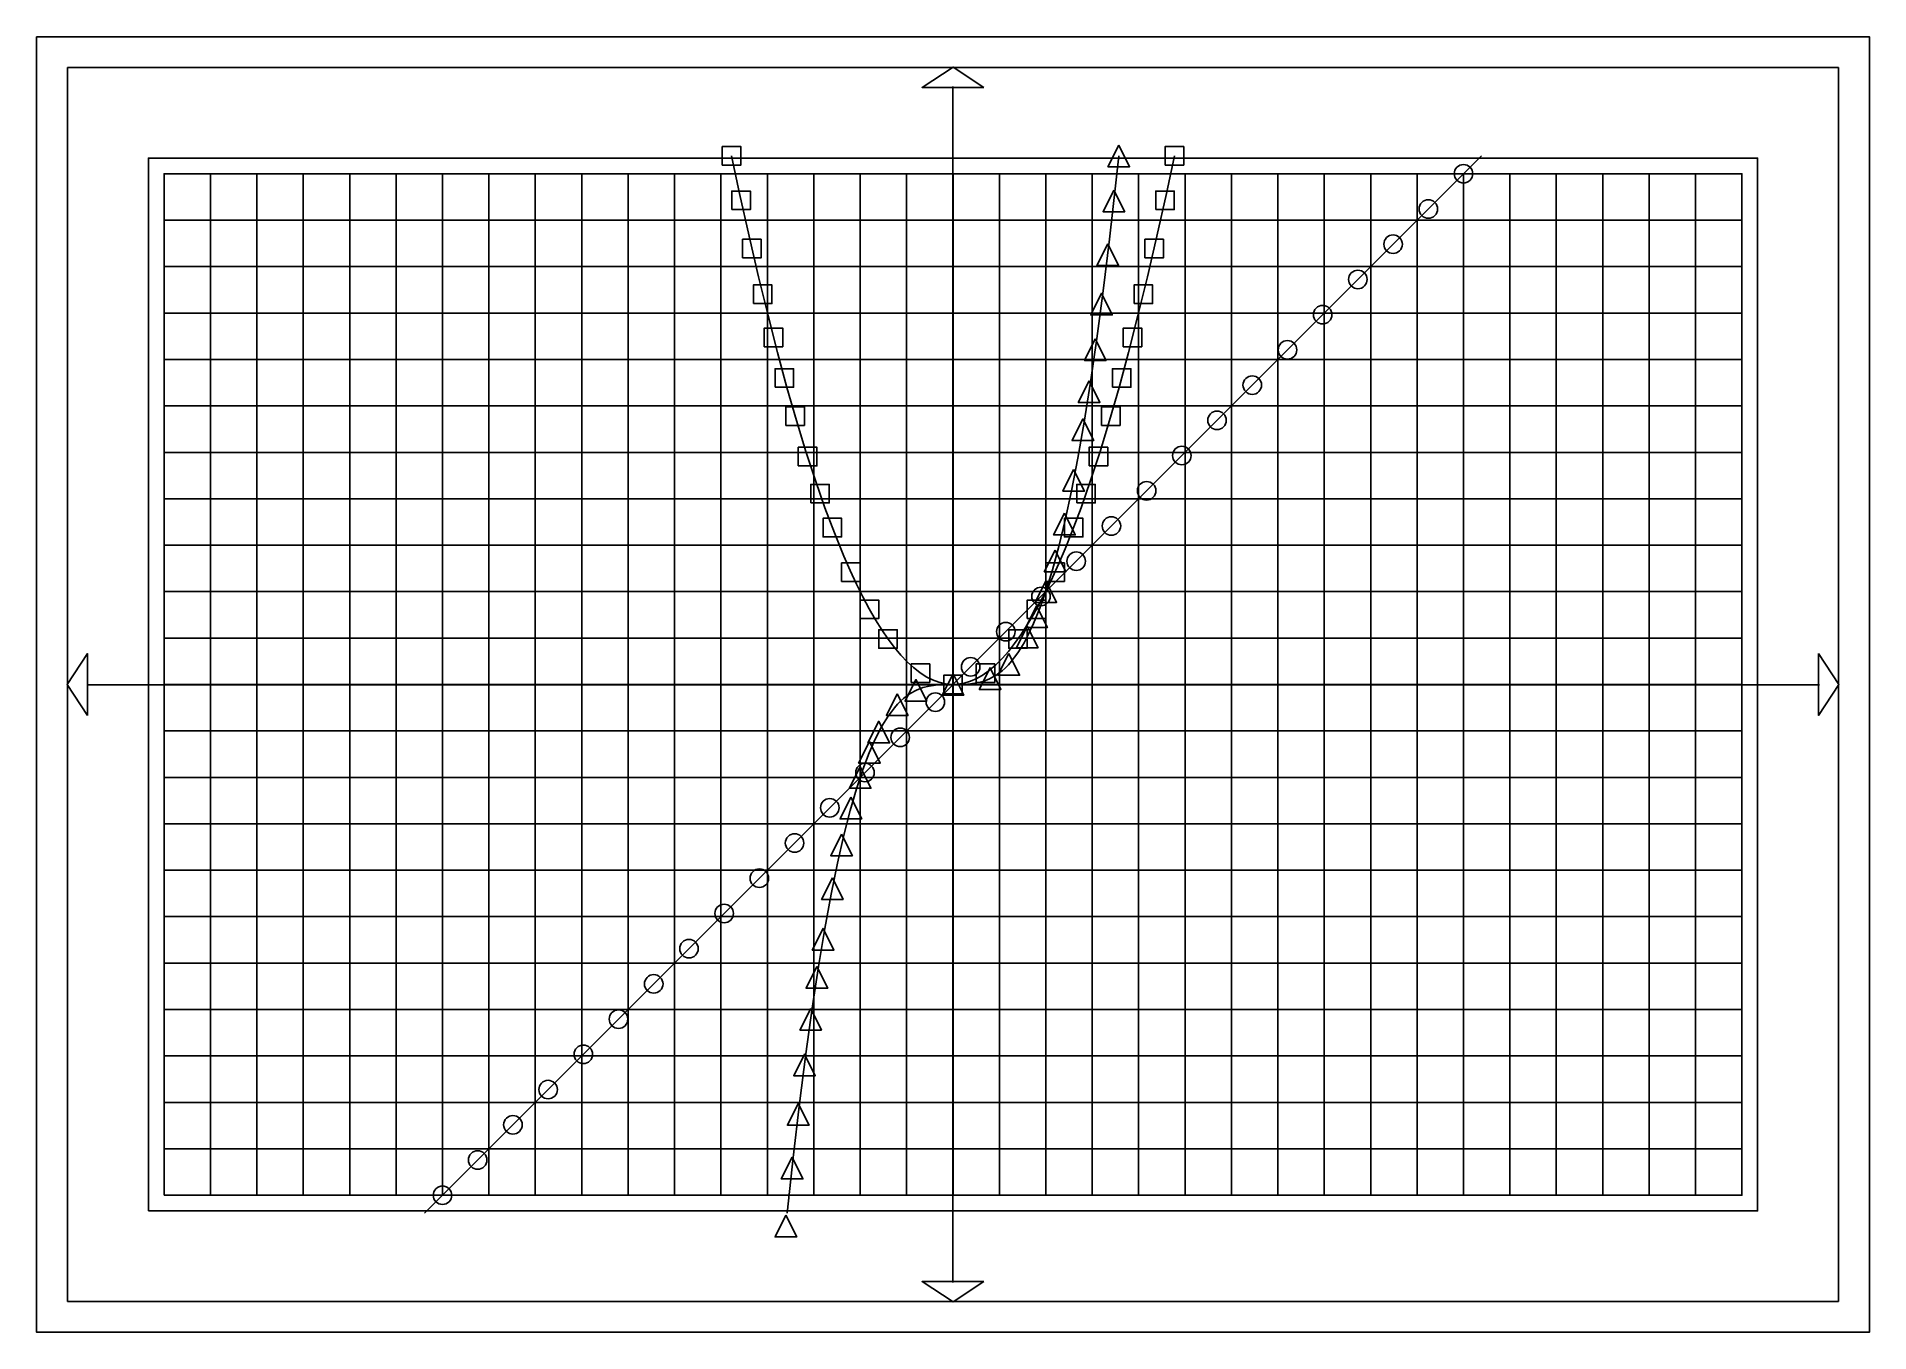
# Model space of a CAD drawing. Header units: millimetres. Extents: x 0 to 297, y 0 to 210.
import ezdxf

# ---------------------------------------------------------------- set-up
doc = ezdxf.new("R2010")
doc.units = ezdxf.units.MM
doc.layers.add('Layer_1', color=7, linetype='CONTINUOUS')

msp = doc.modelspace()

# ---------------------------------------------------------------- linework, layer by layer
at = {"layer": 'Layer_1', "color": 7}
for points in [[(0.211742, 209.787484), (296.7882, 209.787484), (296.7882, 0.212677), (0.211742, 0.212677)], [(5.213982, 204.78524), (291.785951, 204.78524), (291.785951, 5.214919), (5.213982, 5.214919)], [(153.499961, 201.583188), (143.499969, 201.583188), (148.499972, 204.860423)], [(18.2862, 19.847471), (278.713972, 19.847471), (278.713972, 190.1525), (18.2862, 190.1525)], [(20.826202, 22.387472), (276.17397, 22.387472), (276.17397, 187.612498), (20.826202, 187.612498)], [(8.434261, 100), (8.434261, 110), (5.15703, 105)], [(288.568338, 110.000079), (288.568338, 100.000085), (291.845566, 105.000081)], [(153.499976, 8.434218), (143.499969, 8.434218), (148.499972, 5.156983)]]:
    msp.add_lwpolyline(points, close=True, dxfattribs=at)
for points in [[(148.499958, 201.743392), (148.499958, 8.258257)], [(20.826202, 22.387472), (20.826202, 187.612498)], [(20.826202, 187.612498), (276.17397, 187.612498)], [(150.753154, 187.612498), (146.247018, 187.612498)], [(148.500088, 22.387472), (148.500088, 187.612498)], [(276.17397, 22.387472), (276.17397, 187.612498)], [(150.753154, 180.10227), (146.247018, 180.10227)], [(150.753154, 172.592041), (146.247018, 172.592041)], [(150.753154, 165.081813), (146.247018, 165.081813)], [(150.753154, 157.571584), (146.247018, 157.571584)], [(150.753154, 150.061355), (146.247018, 150.061355)], [(150.753154, 142.551127), (146.247018, 142.551127)], [(150.753154, 135.0409), (146.247018, 135.0409)], [(150.753154, 127.530669), (146.247018, 127.530669)], [(150.753154, 120.020442), (146.247018, 120.020442)], [(150.753154, 112.510214), (146.247018, 112.510214)], [(20.826202, 107.253053), (20.826202, 102.746917)], [(28.33643, 107.253053), (28.33643, 102.746917)], [(35.846659, 107.253053), (35.846659, 102.746917)], [(43.356887, 107.253053), (43.356887, 102.746917)], [(50.867116, 107.253053), (50.867116, 102.746917)], [(58.377345, 107.253053), (58.377345, 102.746917)], [(65.887573, 107.253053), (65.887573, 102.746917)], [(73.3978, 107.253053), (73.3978, 102.746917)], [(80.908031, 107.253053), (80.908031, 102.746917)], [(88.418258, 107.253053), (88.418258, 102.746917)], [(95.928486, 107.253053), (95.928486, 102.746917)], [(103.438716, 107.253053), (103.438716, 102.746917)], [(110.948944, 107.253053), (110.948944, 102.746917)], [(118.459171, 107.253053), (118.459171, 102.746917)], [(125.969402, 107.253053), (125.969402, 102.746917)], [(133.479629, 107.253053), (133.479629, 102.746917)], [(140.989857, 107.253053), (140.989857, 102.746917)], [(148.500088, 107.253053), (148.500088, 102.746917)], [(156.010315, 107.253053), (156.010315, 102.746917)], [(163.520542, 107.253053), (163.520542, 102.746917)], [(171.030773, 107.253053), (171.030773, 102.746917)], [(178.541, 107.253053), (178.541, 102.746917)], [(186.051228, 107.253053), (186.051228, 102.746917)], [(193.561459, 107.253053), (193.561459, 102.746917)], [(201.071686, 107.253053), (201.071686, 102.746917)], [(208.581913, 107.253053), (208.581913, 102.746917)], [(216.092144, 107.253053), (216.092144, 102.746917)], [(223.602372, 107.253053), (223.602372, 102.746917)], [(231.112599, 107.253053), (231.112599, 102.746917)], [(238.62283, 107.253053), (238.62283, 102.746917)], [(246.133057, 107.253053), (246.133057, 102.746917)], [(253.643284, 107.253053), (253.643284, 102.746917)], [(261.153515, 107.253053), (261.153515, 102.746917)], [(268.663743, 107.253053), (268.663743, 102.746917)], [(276.17397, 107.253053), (276.17397, 102.746917)], [(8.30917, 104.971699), (288.742499, 104.971699)], [(20.826202, 104.999984), (276.17397, 104.999984)], [(150.753154, 104.999984), (146.247018, 104.999984)], [(150.753154, 97.489756), (146.247018, 97.489756)], [(150.753154, 89.979529), (146.247018, 89.979529)], [(150.753154, 82.469298), (146.247018, 82.469298)], [(150.753154, 74.959071), (146.247018, 74.959071)], [(150.753154, 67.448843), (146.247018, 67.448843)], [(150.753154, 59.938612), (146.247018, 59.938612)], [(150.753154, 52.428385), (146.247018, 52.428385)], [(150.753154, 44.918158), (146.247018, 44.918158)], [(150.753154, 37.407927), (146.247018, 37.407927)], [(150.753154, 29.8977), (146.247018, 29.8977)], [(20.826202, 22.387472), (276.17397, 22.387472)], [(150.753154, 22.387472), (146.247018, 22.387472)]]:
    msp.add_lwpolyline(points, dxfattribs=at)
at = {"layer": 'Layer_1', "color": 4}
msp.add_lwpolyline([(62.994793, 19.494693), (234.005379, 190.505278), (234.005379, 190.505278)], dxfattribs=at)
at = {"layer": 'Layer_1', "color": 1}
for points in [[(111.167186, 189.005275), (114.167193, 189.005275), (114.167193, 192.005281), (111.167186, 192.005281)], [(175.3133, 192.255282), (173.563296, 188.755274), (177.063302, 188.755274)], [(182.832982, 189.005275), (185.832989, 189.005275), (185.832989, 192.005281), (182.832982, 192.005281)], [(112.703369, 181.810803), (115.703375, 181.810803), (115.703375, 184.81081), (112.703369, 184.81081)], [(174.535545, 184.972078), (172.785544, 181.472071), (176.28555, 181.472071)], [(181.296789, 181.810803), (184.296796, 181.810803), (184.296796, 184.81081), (181.296789, 184.81081)], [(231.112599, 186.112495)], [(225.415181, 180.41508)], [(114.455758, 174.012682), (117.455765, 174.012682), (117.455765, 177.012689), (114.455758, 177.012689)], [(173.534185, 176.289141), (171.784183, 172.789133), (175.284189, 172.789133)], [(179.54441, 174.012682), (182.544417, 174.012682), (182.544417, 177.012689), (179.54441, 177.012689)], [(219.717767, 174.717666)], [(116.208151, 166.623452), (119.208158, 166.623452), (119.208158, 169.623459), (116.208151, 169.623459)], [(177.792018, 166.623452), (180.792024, 166.623452), (180.792024, 169.623459), (177.792018, 169.623459)], [(172.532814, 168.273779), (170.782813, 164.773772), (174.282818, 164.773772), (172.532814, 168.273779), (170.782813, 164.773772), (174.282818, 164.773772)], [(214.02035, 169.020251)], [(208.322932, 163.322836)], [(117.960534, 159.643111), (120.96054, 159.643111), (120.96054, 162.643118), (117.960534, 162.643118)], [(171.531453, 160.899292), (169.781449, 157.399285), (173.281458, 157.399285)], [(176.039635, 159.643111), (179.039642, 159.643111), (179.039642, 162.643118), (176.039635, 162.643118)], [(202.625518, 157.625423)], [(119.712927, 153.071662), (122.712933, 153.071662), (122.712933, 156.071669), (119.712927, 156.071669)], [(174.287246, 153.071662), (177.287252, 153.071662), (177.287252, 156.071669), (174.287246, 156.071669)], [(170.530093, 154.138974), (168.780088, 150.638969), (172.280098, 150.638969)], [(196.928111, 151.928005)], [(121.465305, 146.909103), (124.465312, 146.909103), (124.465312, 149.90911), (121.465305, 149.90911), (121.465305, 146.909103), (124.465312, 146.909103), (124.465312, 149.90911), (121.465305, 149.90911)], [(172.534863, 146.909103), (175.53487, 146.909103), (175.53487, 149.90911), (172.534863, 149.90911), (172.534863, 146.909103), (175.53487, 146.909103), (175.53487, 149.90911), (172.534863, 149.90911)], [(169.528722, 147.966125), (167.778717, 144.466116), (171.278727, 144.466116), (169.528722, 147.966125), (167.778717, 144.466116), (171.278727, 144.466116)], [(191.230693, 146.230591)], [(123.468037, 140.36686), (126.468043, 140.36686), (126.468043, 143.366866), (123.468037, 143.366866)], [(170.532132, 140.36686), (173.532138, 140.36686), (173.532138, 143.366866), (170.532132, 143.366866)], [(168.026681, 139.749932), (166.276677, 136.249923), (169.776683, 136.249923)], [(185.533279, 140.533177)], [(125.470761, 134.358677), (128.470767, 134.358677), (128.470767, 137.358683), (125.470761, 137.358683)], [(168.529408, 134.358677), (171.529414, 134.358677), (171.529414, 137.358683), (168.529408, 137.358683)], [(179.835872, 134.835767)], [(127.473492, 128.884553), (130.473499, 128.884553), (130.473499, 131.88456), (127.473492, 131.88456), (127.473492, 128.884553), (130.473499, 128.884553), (130.473499, 131.88456), (127.473492, 131.88456)], [(166.524641, 132.705337), (164.774636, 129.205331), (168.274642, 129.205331)], [(166.526676, 128.884553), (169.526683, 128.884553), (169.526683, 131.88456), (166.526676, 131.88456), (166.526676, 128.884553), (169.526683, 128.884553), (169.526683, 131.88456), (166.526676, 131.88456)], [(174.138455, 129.138349)], [(130.477584, 121.674734), (133.47759, 121.674734), (133.47759, 124.674741), (130.477584, 124.674741)], [(165.022586, 126.742217), (163.272585, 123.242212), (166.772591, 123.242212)], [(163.522585, 121.674734), (166.522591, 121.674734), (166.522591, 124.674741), (163.522585, 124.674741)], [(163.520546, 121.770446), (161.770545, 118.270441), (165.27055, 118.270441)], [(168.44104, 123.440931)], [(133.481668, 115.666551), (136.481675, 115.666551), (136.481675, 118.666557), (133.481668, 118.666557)], [(160.518493, 115.666551), (163.5185, 115.666551), (163.5185, 118.666557), (160.518493, 118.666557)], [(162.018495, 117.699903), (160.26849, 114.199894), (163.768499, 114.199894)], [(162.743623, 117.743517)], [(136.48576, 110.860007), (139.485767, 110.860007), (139.485767, 113.860014), (136.48576, 113.860014), (136.48576, 110.860007), (139.485767, 110.860007), (139.485767, 113.860014), (136.48576, 113.860014)], [(157.514398, 110.860007), (160.514405, 110.860007), (160.514405, 113.860014), (157.514398, 113.860014), (157.514398, 110.860007), (160.514405, 110.860007), (160.514405, 113.860014), (157.514398, 113.860014)], [(160.516454, 114.440464), (158.766449, 110.940455), (162.266459, 110.940455), (160.516454, 114.440464), (158.766449, 110.940455), (162.266459, 110.940455)], [(157.512363, 109.994406), (155.762358, 106.494401), (159.262364, 106.494401)], [(157.046209, 112.046103)], [(141.742925, 105.339984), (144.742931, 105.339984), (144.742931, 108.33999), (141.742925, 108.33999)], [(152.257244, 105.339984), (155.25725, 105.339984), (155.25725, 108.33999), (152.257244, 108.33999)], [(154.508267, 107.711298), (152.758266, 104.211292), (156.258272, 104.211292), (154.508267, 107.711298), (152.758266, 104.211292), (156.258272, 104.211292)], [(142.491908, 105.788682), (140.741903, 102.288673), (144.241912, 102.288673), (142.491908, 105.788682), (140.741903, 102.288673), (144.241912, 102.288673)], [(148.500084, 106.749988), (146.750079, 103.249979), (150.250085, 103.249979)], [(147.000079, 103.499982), (150.000086, 103.499982), (150.000086, 106.499989), (147.000079, 106.499989)], [(151.348791, 106.348689)], [(139.487816, 103.50557), (137.737812, 100.005564), (141.237817, 100.005564)], [(136.483721, 99.059512), (134.73372, 95.559503), (138.233726, 95.559503), (136.483721, 99.059512), (134.73372, 95.559503), (138.233726, 95.559503)], [(145.651373, 100.651271)], [(134.98167, 95.800073), (133.231665, 92.300064), (136.731675, 92.300064)], [(139.95397, 94.953861)], [(133.479629, 91.72953), (131.729625, 88.229521), (135.229634, 88.229521)], [(134.256552, 89.256443)], [(131.977589, 86.757756), (130.227584, 83.25775), (133.72759, 83.25775)], [(128.559135, 83.559029)], [(130.475538, 80.794636), (128.725533, 77.29463), (132.225539, 77.29463)], [(122.861721, 77.861612)], [(117.164303, 72.164194)], [(128.973494, 73.750048), (127.223493, 70.250042), (130.723498, 70.250042)], [(111.466885, 66.46679)], [(127.471443, 65.533855), (125.721438, 62.033849), (129.221447, 62.033849), (127.471443, 65.533855), (125.721438, 62.033849), (129.221447, 62.033849)], [(105.769475, 60.769373)], [(126.470082, 59.361005), (124.720078, 55.861), (128.220087, 55.861)], [(100.072061, 55.071959)], [(125.468722, 52.600678), (123.718717, 49.100673), (127.218727, 49.100673)], [(94.374647, 49.374541)], [(124.467351, 45.2262), (122.717346, 41.726194), (126.217356, 41.726194), (124.467351, 45.2262), (122.717346, 41.726194), (126.217356, 41.726194)], [(88.677233, 43.677124)], [(82.979815, 37.979709)], [(123.465991, 37.210837), (121.715986, 33.710828), (125.215992, 33.710828)], [(77.282404, 32.282302)], [(122.46463, 28.527898), (120.714626, 25.027892), (124.214631, 25.027892)], [(71.584987, 26.584885)], [(65.887573, 20.887471)], [(121.46327, 19.150688), (119.713265, 15.650679), (123.213271, 15.650679)]]:
    msp.add_lwpolyline(points, close=True, dxfattribs=at)
at = {"layer": 'Layer_1', "color": 3}
msp.add_lwpolyline([(112.663466, 190.505278), (113.959054, 184.430512), (115.494213, 177.52692), (117.029369, 170.937129), (118.564525, 164.661136), (120.099684, 158.698944), (121.63484, 153.050552), (123.169996, 147.715956), (124.705155, 142.695163), (126.240311, 137.98817), (127.775467, 133.594976), (129.310626, 129.515578), (130.845782, 125.749983), (131.869219, 123.413919), (132.892656, 121.217322), (133.916097, 119.160193), (134.939534, 117.242527), (135.962971, 115.464332), (136.986408, 113.8256), (138.009846, 112.326336), (139.033286, 110.966535), (140.056724, 109.746206), (141.080161, 108.66534), (142.103598, 107.723941), (143.127039, 106.922006), (144.150476, 106.259542), (145.173913, 105.736542), (146.19735, 105.353008), (147.220788, 105.108943), (148.244228, 105.004344), (149.267665, 105.039198), (150.291103, 105.213534), (151.31454, 105.527334), (152.337977, 105.980597), (153.361418, 106.573331), (154.384855, 107.305529), (155.408292, 108.177194), (156.431729, 109.188326), (157.455167, 110.338926), (158.478607, 111.628993), (159.502045, 113.058523), (160.525482, 114.627521), (161.548919, 116.335986), (162.572356, 118.183915), (163.595797, 120.171314), (164.619234, 122.298178), (165.642671, 124.564508), (166.666108, 126.970306), (167.689549, 129.515567), (169.224705, 133.594965), (170.759861, 137.988159), (172.29502, 142.695152), (173.830176, 147.715945), (175.365332, 153.050541), (176.900488, 158.698933), (178.435647, 164.661126), (179.970803, 170.937118), (181.505958, 177.52691), (183.041118, 184.430501), (184.336706, 190.505278), (184.336706, 190.505278)], dxfattribs=at)
at = {"layer": 'Layer_1', "color": 6}
msp.add_lwpolyline([(121.681237, 19.494693), (122.658277, 28.510382), (123.681714, 37.243091), (124.705155, 45.284475), (125.728592, 52.663046), (126.752029, 59.407311), (127.775467, 65.545775), (128.798904, 71.10695), (129.822345, 76.11934), (130.845782, 80.61146), (131.869219, 84.61181), (132.892656, 88.148904), (133.916097, 91.251248), (134.939534, 93.94735), (135.962971, 96.265715), (136.986408, 98.234859), (138.009846, 99.883288), (138.521568, 100.596139), (139.033286, 101.239504), (139.545005, 101.816942), (140.056724, 102.332019), (140.568442, 102.788298), (141.080161, 103.189343), (141.591879, 103.538717), (142.615317, 104.096706), (143.638757, 104.490773), (144.662195, 104.749426), (145.685632, 104.90117), (146.709069, 104.97452), (148.755947, 105.000061), (150.291103, 105.025461), (151.31454, 105.098811), (152.337977, 105.250555), (153.361418, 105.509208), (154.384855, 105.903275), (154.896574, 106.159995), (155.408292, 106.461264), (155.920011, 106.810634), (156.431729, 107.211679), (156.943448, 107.667959), (157.455167, 108.183039), (157.966889, 108.760477), (158.478607, 109.403842), (158.990326, 110.116693), (159.502045, 110.902598), (160.013763, 111.765119), (160.525482, 112.707819), (161.548919, 114.848014), (162.572356, 117.351683), (163.595797, 120.247345), (164.619234, 123.563497), (165.642671, 127.328658), (166.666108, 131.571328), (167.689549, 136.32002), (168.712986, 141.603238), (169.736424, 147.449496), (170.759861, 153.887296), (171.783302, 160.945148), (172.806739, 168.651563), (173.830176, 177.035047), (174.853613, 186.124108), (175.318934, 190.505278), (175.318934, 190.505278)], dxfattribs=at)
at = {"layer": 'Layer_1', "color": 1}
for points in [[(20.826202, 22.387472), (20.826202, 187.612498)], [(20.826202, 187.612498), (276.17397, 187.612498)], [(28.33643, 22.387472), (28.33643, 187.612498)], [(35.846659, 22.387472), (35.846659, 187.612498)], [(43.356887, 22.387472), (43.356887, 187.612498)], [(50.867116, 22.387472), (50.867116, 187.612498)], [(58.377345, 22.387472), (58.377345, 187.612498)], [(65.887573, 22.387472), (65.887573, 187.612498)], [(73.3978, 22.387472), (73.3978, 187.612498)], [(80.908031, 22.387472), (80.908031, 187.612498)], [(88.418258, 22.387472), (88.418258, 187.612498)], [(95.928486, 22.387472), (95.928486, 187.612498)], [(103.438716, 22.387472), (103.438716, 187.612498)], [(110.948944, 22.387472), (110.948944, 187.612498)], [(118.459171, 22.387472), (118.459171, 187.612498)], [(125.969402, 22.387472), (125.969402, 187.612498)], [(133.479629, 22.387472), (133.479629, 187.612498)], [(140.989857, 22.387472), (140.989857, 187.612498)], [(148.500088, 22.387472), (148.500088, 187.612498)], [(156.010315, 22.387472), (156.010315, 187.612498)], [(163.520542, 22.387472), (163.520542, 187.612498)], [(171.030773, 22.387472), (171.030773, 187.612498)], [(178.541, 22.387472), (178.541, 187.612498)], [(186.051228, 22.387472), (186.051228, 187.612498)], [(193.561459, 22.387472), (193.561459, 187.612498)], [(201.071686, 22.387472), (201.071686, 187.612498)], [(208.581913, 22.387472), (208.581913, 187.612498)], [(216.092144, 22.387472), (216.092144, 187.612498)], [(223.602372, 22.387472), (223.602372, 187.612498)], [(231.112599, 22.387472), (231.112599, 187.612498)], [(238.62283, 22.387472), (238.62283, 187.612498)], [(246.133057, 22.387472), (246.133057, 187.612498)], [(253.643284, 22.387472), (253.643284, 187.612498)], [(261.153515, 22.387472), (261.153515, 187.612498)], [(268.663743, 22.387472), (268.663743, 187.612498)], [(276.17397, 22.387472), (276.17397, 187.612498)], [(20.826202, 180.10227), (276.17397, 180.10227)], [(20.826202, 172.592041), (276.17397, 172.592041)], [(20.826202, 165.081813), (276.17397, 165.081813)], [(20.826202, 157.571584), (276.17397, 157.571584)], [(20.826202, 150.061355), (276.17397, 150.061355)], [(20.826202, 142.551127), (276.17397, 142.551127)], [(20.826202, 135.0409), (276.17397, 135.0409)], [(20.826202, 127.530669), (276.17397, 127.530669)], [(20.826202, 120.020442), (276.17397, 120.020442)], [(20.826202, 112.510214), (276.17397, 112.510214)], [(20.826202, 104.999984), (276.17397, 104.999984)], [(20.826202, 97.489756), (276.17397, 97.489756)], [(20.826202, 89.979529), (276.17397, 89.979529)], [(20.826202, 82.469298), (276.17397, 82.469298)], [(20.826202, 74.959071), (276.17397, 74.959071)], [(20.826202, 67.448843), (276.17397, 67.448843)], [(20.826202, 59.938612), (276.17397, 59.938612)], [(20.826202, 52.428385), (276.17397, 52.428385)], [(20.826202, 44.918158), (276.17397, 44.918158)], [(20.826202, 37.407927), (276.17397, 37.407927)], [(20.826202, 29.8977), (276.17397, 29.8977)], [(20.826202, 22.387472), (276.17397, 22.387472)]]:
    msp.add_lwpolyline(points, dxfattribs=at)
for points in [[(230.051937, 188.673161), (229.770646, 188.39187), (229.612594, 188.010304), (229.612594, 187.612498)], [(229.612594, 187.612498), (229.612594, 187.214693), (229.770646, 186.833127), (230.051937, 186.551836)], [(231.112599, 189.112502), (230.714792, 189.112502), (230.333228, 188.954452), (230.051937, 188.673161)], [(232.173261, 188.673161), (231.89197, 188.954452), (231.510406, 189.112502), (231.112599, 189.112502)], [(232.6126, 187.612498), (232.6126, 188.010304), (232.454552, 188.39187), (232.173261, 188.673161)], [(232.173261, 186.551836), (232.454552, 186.833127), (232.6126, 187.214693), (232.6126, 187.612498)], [(230.051937, 186.551836), (230.333228, 186.270545), (230.714792, 186.112495), (231.112599, 186.112495)], [(231.112599, 186.112495), (231.510406, 186.112495), (231.89197, 186.270545), (232.173261, 186.551836)], [(224.354519, 182.975746), (224.073228, 182.694455), (223.91518, 182.312889), (223.91518, 181.915084)], [(223.91518, 181.915084), (223.91518, 181.517278), (224.073228, 181.135712), (224.354519, 180.854421)], [(225.415181, 183.415087), (225.017375, 183.415087), (224.63581, 183.257037), (224.354519, 182.975746)], [(226.475844, 182.975746), (226.194553, 183.257037), (225.812988, 183.415087), (225.415181, 183.415087)], [(226.915186, 181.915084), (226.915186, 182.312889), (226.757135, 182.694455), (226.475844, 182.975746)], [(226.475844, 180.854421), (226.757135, 181.135712), (226.915186, 181.517278), (226.915186, 181.915084)], [(224.354519, 180.854421), (224.63581, 180.57313), (225.017375, 180.41508), (225.415181, 180.41508)], [(225.415181, 180.41508), (225.812988, 180.41508), (226.194553, 180.57313), (226.475844, 180.854421)], [(218.657105, 177.278332), (218.375814, 176.997041), (218.217762, 176.615475), (218.217762, 176.21767)], [(218.217762, 176.21767), (218.217762, 175.819864), (218.375814, 175.438298), (218.657105, 175.157007)], [(219.717767, 177.717673), (219.319961, 177.717673), (218.938392, 177.559623), (218.657105, 177.278332)], [(218.657105, 175.157007), (218.938392, 174.875716), (219.319961, 174.717666), (219.717767, 174.717666)], [(220.77843, 177.278332), (220.497138, 177.559623), (220.11557, 177.717673), (219.717767, 177.717673)], [(219.717767, 174.717666), (220.11557, 174.717666), (220.497138, 174.875716), (220.77843, 175.157007)], [(221.217769, 176.21767), (221.217769, 176.615475), (221.059721, 176.997041), (220.77843, 177.278332)], [(220.77843, 175.157007), (221.059721, 175.438298), (221.217769, 175.819864), (221.217769, 176.21767)], [(214.02035, 172.020258), (213.622543, 172.020258), (213.240978, 171.862208), (212.959687, 171.580917)], [(215.081012, 171.580917), (214.799721, 171.862208), (214.418156, 172.020258), (214.02035, 172.020258)], [(212.959687, 171.580917), (212.678396, 171.299626), (212.520345, 170.91806), (212.520345, 170.520254)], [(212.520345, 170.520254), (212.520345, 170.122449), (212.678396, 169.740883), (212.959687, 169.459592)], [(212.959687, 169.459592), (213.240978, 169.178301), (213.622543, 169.020251), (214.02035, 169.020251)], [(214.02035, 169.020251), (214.418156, 169.020251), (214.799721, 169.178301), (215.081012, 169.459592)], [(215.520351, 170.520254), (215.520351, 170.91806), (215.362303, 171.299626), (215.081012, 171.580917)], [(215.081012, 169.459592), (215.362303, 169.740883), (215.520351, 170.122449), (215.520351, 170.520254)], [(208.322932, 166.322842), (207.925129, 166.322842), (207.543561, 166.164793), (207.26227, 165.883502)], [(209.383594, 165.883502), (209.102303, 166.164793), (208.720739, 166.322842), (208.322932, 166.322842)], [(207.26227, 165.883502), (206.980979, 165.602211), (206.822931, 165.220645), (206.822931, 164.822839)], [(206.822931, 164.822839), (206.822931, 164.425034), (206.980979, 164.043468), (207.26227, 163.762177)], [(207.26227, 163.762177), (207.543561, 163.480886), (207.925129, 163.322836), (208.322932, 163.322836)], [(208.322932, 163.322836), (208.720739, 163.322836), (209.102303, 163.480886), (209.383594, 163.762177)], [(209.822937, 164.822839), (209.822937, 165.220645), (209.664885, 165.602211), (209.383594, 165.883502)], [(209.383594, 163.762177), (209.664885, 164.043468), (209.822937, 164.425034), (209.822937, 164.822839)], [(201.564856, 160.186088), (201.283564, 159.904797), (201.125513, 159.523231), (201.125513, 159.125426)], [(202.625518, 160.625429), (202.227711, 160.625429), (201.846143, 160.467379), (201.564856, 160.186088)], [(203.68618, 160.186088), (203.404889, 160.467379), (203.023321, 160.625429), (202.625518, 160.625429)], [(204.125519, 159.125426), (204.125519, 159.523231), (203.967471, 159.904797), (203.68618, 160.186088)], [(201.125513, 159.125426), (201.125513, 158.72762), (201.283564, 158.346054), (201.564856, 158.064764)], [(201.564856, 158.064764), (201.846143, 157.783472), (202.227711, 157.625423), (202.625518, 157.625423)], [(202.625518, 157.625423), (203.023321, 157.625423), (203.404889, 157.783472), (203.68618, 158.064764)], [(203.68618, 158.064764), (203.967471, 158.346054), (204.125519, 158.72762), (204.125519, 159.125426)], [(195.867449, 154.488673), (195.586157, 154.207382), (195.428106, 153.825813), (195.428106, 153.42801)], [(196.928111, 154.928013), (196.530304, 154.928013), (196.14874, 154.769964), (195.867449, 154.488673)], [(197.988773, 154.488673), (197.707482, 154.769964), (197.325917, 154.928013), (196.928111, 154.928013)], [(198.428112, 153.42801), (198.428112, 153.825813), (198.270064, 154.207382), (197.988773, 154.488673)], [(195.428106, 153.42801), (195.428106, 153.030204), (195.586157, 152.648639), (195.867449, 152.367348)], [(195.867449, 152.367348), (196.14874, 152.086057), (196.530304, 151.928005), (196.928111, 151.928005)], [(196.928111, 151.928005), (197.325917, 151.928005), (197.707482, 152.086057), (197.988773, 152.367348)], [(197.988773, 152.367348), (198.270064, 152.648639), (198.428112, 153.030204), (198.428112, 153.42801)], [(190.170031, 148.791259), (189.88874, 148.509968), (189.730692, 148.128403), (189.730692, 147.730596)], [(191.230693, 149.230598), (190.83289, 149.230598), (190.451322, 149.07255), (190.170031, 148.791259)], [(192.291356, 148.791259), (192.010065, 149.07255), (191.6285, 149.230598), (191.230693, 149.230598)], [(192.730698, 147.730596), (192.730698, 148.128403), (192.572647, 148.509968), (192.291356, 148.791259)], [(189.730692, 147.730596), (189.730692, 147.33279), (189.88874, 146.951225), (190.170031, 146.669934)], [(190.170031, 146.669934), (190.451322, 146.388643), (190.83289, 146.230591), (191.230693, 146.230591)], [(191.230693, 146.230591), (191.6285, 146.230591), (192.010065, 146.388643), (192.291356, 146.669934)], [(192.291356, 146.669934), (192.572647, 146.951225), (192.730698, 147.33279), (192.730698, 147.730596)], [(184.472617, 143.093841), (184.191326, 142.81255), (184.033274, 142.430985), (184.033274, 142.033179)], [(185.533279, 143.533184), (185.135473, 143.533184), (184.753908, 143.375132), (184.472617, 143.093841)], [(186.593941, 143.093841), (186.31265, 143.375132), (185.931082, 143.533184), (185.533279, 143.533184)], [(187.033281, 142.033179), (187.033281, 142.430985), (186.875233, 142.81255), (186.593941, 143.093841)], [(184.033274, 142.033179), (184.033274, 141.635372), (184.191326, 141.253807), (184.472617, 140.972516)], [(184.472617, 140.972516), (184.753908, 140.691225), (185.135473, 140.533177), (185.533279, 140.533177)], [(185.533279, 140.533177), (185.931082, 140.533177), (186.31265, 140.691225), (186.593941, 140.972516)], [(186.593941, 140.972516), (186.875233, 141.253807), (187.033281, 141.635372), (187.033281, 142.033179)], [(178.77521, 137.39643), (178.493919, 137.115139), (178.335871, 136.733575), (178.335871, 136.335768)], [(179.835872, 137.835773), (179.438066, 137.835773), (179.056501, 137.677721), (178.77521, 137.39643)], [(180.896534, 137.39643), (180.615243, 137.677721), (180.233679, 137.835773), (179.835872, 137.835773)], [(181.335877, 136.335768), (181.335877, 136.733575), (181.177826, 137.115139), (180.896534, 137.39643)], [(178.335871, 136.335768), (178.335871, 135.937961), (178.493919, 135.556397), (178.77521, 135.275106)], [(178.77521, 135.275106), (179.056501, 134.993815), (179.438066, 134.835767), (179.835872, 134.835767)], [(179.835872, 134.835767), (180.233679, 134.835767), (180.615243, 134.993815), (180.896534, 135.275106)], [(180.896534, 135.275106), (181.177826, 135.556397), (181.335877, 135.937961), (181.335877, 136.335768)], [(173.077792, 131.699013), (172.796501, 131.417722), (172.638453, 131.036157), (172.638453, 130.63835)], [(172.638453, 130.63835), (172.638453, 130.240547), (172.796501, 129.858979), (173.077792, 129.577688)], [(174.138455, 132.138355), (173.740651, 132.138355), (173.359083, 131.980304), (173.077792, 131.699013)], [(175.199117, 131.699013), (174.917829, 131.980304), (174.536261, 132.138355), (174.138455, 132.138355)], [(175.63846, 130.63835), (175.63846, 131.036157), (175.480408, 131.417722), (175.199117, 131.699013)], [(175.199117, 129.577688), (175.480408, 129.858979), (175.63846, 130.240547), (175.63846, 130.63835)], [(173.077792, 129.577688), (173.359083, 129.296397), (173.740651, 129.138349), (174.138455, 129.138349)], [(174.138455, 129.138349), (174.536261, 129.138349), (174.917829, 129.296397), (175.199117, 129.577688)], [(167.380378, 126.001599), (167.099087, 125.720308), (166.941035, 125.338739), (166.941035, 124.940936)], [(166.941035, 124.940936), (166.941035, 124.54313), (167.099087, 124.161565), (167.380378, 123.880274)], [(168.44104, 126.440938), (168.043234, 126.440938), (167.661669, 126.28289), (167.380378, 126.001599)], [(169.501703, 126.001599), (169.220412, 126.28289), (168.838847, 126.440938), (168.44104, 126.440938)], [(169.941042, 124.940936), (169.941042, 125.338739), (169.782994, 125.720308), (169.501703, 126.001599)], [(169.501703, 123.880274), (169.782994, 124.161565), (169.941042, 124.54313), (169.941042, 124.940936)], [(167.380378, 123.880274), (167.661669, 123.598983), (168.043234, 123.440931), (168.44104, 123.440931)], [(168.44104, 123.440931), (168.838847, 123.440931), (169.220412, 123.598983), (169.501703, 123.880274)], [(161.68296, 120.304181), (161.401669, 120.02289), (161.243621, 119.641325), (161.243621, 119.243519)], [(161.243621, 119.243519), (161.243621, 118.845712), (161.401669, 118.464147), (161.68296, 118.182856)], [(162.743623, 120.743524), (162.345816, 120.743524), (161.964252, 120.585472), (161.68296, 120.304181)], [(163.804285, 120.304181), (163.522994, 120.585472), (163.141429, 120.743524), (162.743623, 120.743524)], [(164.243628, 119.243519), (164.243628, 119.641325), (164.085576, 120.02289), (163.804285, 120.304181)], [(163.804285, 118.182856), (164.085576, 118.464147), (164.243628, 118.845712), (164.243628, 119.243519)], [(161.68296, 118.182856), (161.964252, 117.901565), (162.345816, 117.743517), (162.743623, 117.743517)], [(162.743623, 117.743517), (163.141429, 117.743517), (163.522994, 117.901565), (163.804285, 118.182856)], [(155.985546, 114.606771), (155.704255, 114.325479), (155.546204, 113.943915), (155.546204, 113.546108)], [(155.546204, 113.546108), (155.546204, 113.148302), (155.704255, 112.766737), (155.985546, 112.485446)], [(157.046209, 115.04611), (156.648402, 115.04611), (156.266834, 114.888062), (155.985546, 114.606771)], [(158.106871, 114.606771), (157.82558, 114.888062), (157.444012, 115.04611), (157.046209, 115.04611)], [(158.54621, 113.546108), (158.54621, 113.943915), (158.388162, 114.325479), (158.106871, 114.606771)], [(158.106871, 112.485446), (158.388162, 112.766737), (158.54621, 113.148302), (158.54621, 113.546108)], [(155.985546, 112.485446), (156.266834, 112.204155), (156.648402, 112.046103), (157.046209, 112.046103)], [(157.046209, 112.046103), (157.444012, 112.046103), (157.82558, 112.204155), (158.106871, 112.485446)], [(150.288129, 108.909353), (150.006838, 108.628062), (149.848786, 108.246497), (149.848786, 107.848691)], [(149.848786, 107.848691), (149.848786, 107.450888), (150.006838, 107.069319), (150.288129, 106.788028)], [(151.348791, 109.348696), (150.950985, 109.348696), (150.56942, 109.190644), (150.288129, 108.909353)], [(150.288129, 106.788028), (150.56942, 106.506737), (150.950985, 106.348689), (151.348791, 106.348689)], [(152.409453, 108.909353), (152.128162, 109.190644), (151.746598, 109.348696), (151.348791, 109.348696)], [(151.348791, 106.348689), (151.746598, 106.348689), (152.128162, 106.506737), (152.409453, 106.788028)], [(152.848793, 107.848691), (152.848793, 108.246497), (152.690744, 108.628062), (152.409453, 108.909353)], [(152.409453, 106.788028), (152.690744, 107.069319), (152.848793, 107.450888), (152.848793, 107.848691)], [(144.590711, 103.211939), (144.30942, 102.930648), (144.151372, 102.54908), (144.151372, 102.151276)], [(144.151372, 102.151276), (144.151372, 101.75347), (144.30942, 101.371905), (144.590711, 101.090614)], [(145.651373, 103.651278), (145.25357, 103.651278), (144.872002, 103.49323), (144.590711, 103.211939)], [(144.590711, 101.090614), (144.872002, 100.809323), (145.25357, 100.651271), (145.651373, 100.651271)], [(146.712036, 103.211939), (146.430745, 103.49323), (146.04918, 103.651278), (145.651373, 103.651278)], [(145.651373, 100.651271), (146.04918, 100.651271), (146.430745, 100.809323), (146.712036, 101.090614)], [(147.151378, 102.151276), (147.151378, 102.54908), (146.993327, 102.930648), (146.712036, 103.211939)], [(146.712036, 101.090614), (146.993327, 101.371905), (147.151378, 101.75347), (147.151378, 102.151276)], [(139.95397, 97.953867), (139.556163, 97.953867), (139.174599, 97.795819), (138.893308, 97.514528)], [(141.014632, 97.514528), (140.733341, 97.795819), (140.351773, 97.953867), (139.95397, 97.953867)], [(138.893308, 97.514528), (138.612017, 97.233237), (138.453965, 96.851669), (138.453965, 96.453866)], [(138.453965, 96.453866), (138.453965, 96.056059), (138.612017, 95.674491), (138.893308, 95.393204)], [(138.893308, 95.393204), (139.174599, 95.111913), (139.556163, 94.953861), (139.95397, 94.953861)], [(139.95397, 94.953861), (140.351773, 94.953861), (140.733341, 95.111913), (141.014632, 95.393204)], [(141.453971, 96.453866), (141.453971, 96.851669), (141.295923, 97.233237), (141.014632, 97.514528)], [(141.014632, 95.393204), (141.295923, 95.674491), (141.453971, 96.056059), (141.453971, 96.453866)], [(134.256552, 92.25645), (133.858746, 92.25645), (133.477181, 92.098402), (133.19589, 91.817111)], [(135.317215, 91.817111), (135.035924, 92.098402), (134.654359, 92.25645), (134.256552, 92.25645)], [(133.19589, 91.817111), (132.914599, 91.53582), (132.756547, 91.154255), (132.756547, 90.756448)], [(132.756547, 90.756448), (132.756547, 90.358642), (132.914599, 89.977077), (133.19589, 89.695786)], [(133.19589, 89.695786), (133.477181, 89.414495), (133.858746, 89.256443), (134.256552, 89.256443)], [(134.256552, 89.256443), (134.654359, 89.256443), (135.035924, 89.414495), (135.317215, 89.695786)], [(135.756554, 90.756448), (135.756554, 91.154255), (135.598506, 91.53582), (135.317215, 91.817111)], [(135.317215, 89.695786), (135.598506, 89.977077), (135.756554, 90.358642), (135.756554, 90.756448)], [(127.498472, 86.119693), (127.217181, 85.838402), (127.059133, 85.456837), (127.059133, 85.059031)], [(128.559135, 86.559036), (128.161332, 86.559036), (127.779763, 86.400984), (127.498472, 86.119693)], [(129.619797, 86.119693), (129.338506, 86.400984), (128.956941, 86.559036), (128.559135, 86.559036)], [(130.05914, 85.059031), (130.05914, 85.456837), (129.901088, 85.838402), (129.619797, 86.119693)], [(127.059133, 85.059031), (127.059133, 84.661228), (127.217181, 84.279659), (127.498472, 83.998368)], [(127.498472, 83.998368), (127.779763, 83.717077), (128.161332, 83.559029), (128.559135, 83.559029)], [(128.559135, 83.559029), (128.956941, 83.559029), (129.338506, 83.717077), (129.619797, 83.998368)], [(129.619797, 83.998368), (129.901088, 84.279659), (130.05914, 84.661228), (130.05914, 85.059031)], [(121.801058, 80.422279), (121.519767, 80.140988), (121.361716, 79.75942), (121.361716, 79.361617)], [(122.861721, 80.861618), (122.463914, 80.861618), (122.082349, 80.70357), (121.801058, 80.422279)], [(123.922383, 80.422279), (123.641092, 80.70357), (123.259524, 80.861618), (122.861721, 80.861618)], [(124.361722, 79.361617), (124.361722, 79.75942), (124.203674, 80.140988), (123.922383, 80.422279)], [(121.361716, 79.361617), (121.361716, 78.96381), (121.519767, 78.582245), (121.801058, 78.300954)], [(121.801058, 78.300954), (122.082349, 78.019663), (122.463914, 77.861612), (122.861721, 77.861612)], [(122.861721, 77.861612), (123.259524, 77.861612), (123.641092, 78.019663), (123.922383, 78.300954)], [(123.922383, 78.300954), (124.203674, 78.582245), (124.361722, 78.96381), (124.361722, 79.361617)], [(116.103641, 74.724861), (115.82235, 74.44357), (115.664302, 74.062006), (115.664302, 73.664199)], [(117.164303, 75.1642), (116.766496, 75.1642), (116.384932, 75.006152), (116.103641, 74.724861)], [(118.224965, 74.724861), (117.943674, 75.006152), (117.56211, 75.1642), (117.164303, 75.1642)], [(118.664308, 73.664199), (118.664308, 74.062006), (118.506256, 74.44357), (118.224965, 74.724861)], [(115.664302, 73.664199), (115.664302, 73.266392), (115.82235, 72.884828), (116.103641, 72.603537)], [(116.103641, 72.603537), (116.384932, 72.322246), (116.766496, 72.164194), (117.164303, 72.164194)], [(117.164303, 72.164194), (117.56211, 72.164194), (117.943674, 72.322246), (118.224965, 72.603537)], [(118.224965, 72.603537), (118.506256, 72.884828), (118.664308, 73.266392), (118.664308, 73.664199)], [(110.406223, 69.027454), (110.124932, 68.746163), (109.966884, 68.364599), (109.966884, 67.966792)], [(111.466885, 69.466797), (111.069082, 69.466797), (110.687514, 69.308745), (110.406223, 69.027454)], [(112.527548, 69.027454), (112.246257, 69.308745), (111.864692, 69.466797), (111.466885, 69.466797)], [(112.96689, 67.966792), (112.96689, 68.364599), (112.808839, 68.746163), (112.527548, 69.027454)], [(109.966884, 67.966792), (109.966884, 67.568989), (110.124932, 67.187421), (110.406223, 66.90613)], [(110.406223, 66.90613), (110.687514, 66.624839), (111.069082, 66.46679), (111.466885, 66.46679)], [(111.466885, 66.46679), (111.864692, 66.46679), (112.246257, 66.624839), (112.527548, 66.90613)], [(112.527548, 66.90613), (112.808839, 67.187421), (112.96689, 67.568989), (112.96689, 67.966792)], [(104.708813, 63.33004), (104.427521, 63.048749), (104.269473, 62.667181), (104.269473, 62.269378)], [(105.769475, 63.769379), (105.371672, 63.769379), (104.990104, 63.611331), (104.708813, 63.33004)], [(106.830137, 63.33004), (106.548846, 63.611331), (106.167281, 63.769379), (105.769475, 63.769379)], [(107.26948, 62.269378), (107.26948, 62.667181), (107.111428, 63.048749), (106.830137, 63.33004)], [(104.269473, 62.269378), (104.269473, 61.871571), (104.427521, 61.490007), (104.708813, 61.208716)], [(104.708813, 61.208716), (104.990104, 60.927424), (105.371672, 60.769373), (105.769475, 60.769373)], [(105.769475, 60.769373), (106.167281, 60.769373), (106.548846, 60.927424), (106.830137, 61.208716)], [(106.830137, 61.208716), (107.111428, 61.490007), (107.26948, 61.871571), (107.26948, 62.269378)], [(99.011398, 57.632623), (98.730107, 57.351332), (98.572056, 56.969767), (98.572056, 56.57196)], [(98.572056, 56.57196), (98.572056, 56.174154), (98.730107, 55.792589), (99.011398, 55.511298)], [(100.072061, 58.071965), (99.674254, 58.071965), (99.292689, 57.913914), (99.011398, 57.632623)], [(101.132723, 57.632623), (100.851432, 57.913914), (100.469864, 58.071965), (100.072061, 58.071965)], [(101.572062, 56.57196), (101.572062, 56.969767), (101.414014, 57.351332), (101.132723, 57.632623)], [(101.132723, 55.511298), (101.414014, 55.792589), (101.572062, 56.174154), (101.572062, 56.57196)], [(99.011398, 55.511298), (99.292689, 55.230007), (99.674254, 55.071959), (100.072061, 55.071959)], [(100.072061, 55.071959), (100.469864, 55.071959), (100.851432, 55.230007), (101.132723, 55.511298)], [(93.313984, 51.935205), (93.032693, 51.653917), (92.874645, 51.272349), (92.874645, 50.874543)], [(92.874645, 50.874543), (92.874645, 50.47674), (93.032693, 50.095171), (93.313984, 49.81388)], [(94.374647, 52.374548), (93.976844, 52.374548), (93.595275, 52.216496), (93.313984, 51.935205)], [(95.435309, 51.935205), (95.154021, 52.216496), (94.772453, 52.374548), (94.374647, 52.374548)], [(95.874652, 50.874543), (95.874652, 51.272349), (95.7166, 51.653917), (95.435309, 51.935205)], [(95.435309, 49.81388), (95.7166, 50.095171), (95.874652, 50.47674), (95.874652, 50.874543)], [(93.313984, 49.81388), (93.595275, 49.532589), (93.976844, 49.374541), (94.374647, 49.374541)], [(94.374647, 49.374541), (94.772453, 49.374541), (95.154021, 49.532589), (95.435309, 49.81388)], [(87.61657, 46.237791), (87.335279, 45.9565), (87.177228, 45.574932), (87.177228, 45.177129)], [(87.177228, 45.177129), (87.177228, 44.779322), (87.335279, 44.397757), (87.61657, 44.116466)], [(88.677233, 46.67713), (88.279426, 46.67713), (87.897861, 46.519082), (87.61657, 46.237791)], [(89.737895, 46.237791), (89.456604, 46.519082), (89.075039, 46.67713), (88.677233, 46.67713)], [(90.177234, 45.177129), (90.177234, 45.574932), (90.019186, 45.9565), (89.737895, 46.237791)], [(89.737895, 44.116466), (90.019186, 44.397757), (90.177234, 44.779322), (90.177234, 45.177129)], [(87.61657, 44.116466), (87.897861, 43.835175), (88.279426, 43.677124), (88.677233, 43.677124)], [(88.677233, 43.677124), (89.075039, 43.677124), (89.456604, 43.835175), (89.737895, 44.116466)], [(81.919153, 40.540373), (81.637862, 40.259082), (81.479814, 39.877518), (81.479814, 39.479711)], [(81.479814, 39.479711), (81.479814, 39.081904), (81.637862, 38.70034), (81.919153, 38.419049)], [(82.979815, 40.979716), (82.582008, 40.979716), (82.200444, 40.821664), (81.919153, 40.540373)], [(84.040477, 40.540373), (83.759186, 40.821664), (83.377622, 40.979716), (82.979815, 40.979716)], [(84.47982, 39.479711), (84.47982, 39.877518), (84.321768, 40.259082), (84.040477, 40.540373)], [(84.040477, 38.419049), (84.321768, 38.70034), (84.47982, 39.081904), (84.47982, 39.479711)], [(81.919153, 38.419049), (82.200444, 38.137758), (82.582008, 37.979709), (82.979815, 37.979709)], [(82.979815, 37.979709), (83.377622, 37.979709), (83.759186, 38.137758), (84.040477, 38.419049)], [(76.221742, 34.84297), (75.940451, 34.561679), (75.782403, 34.18011), (75.782403, 33.782307)], [(75.782403, 33.782307), (75.782403, 33.384501), (75.940451, 33.002933), (76.221742, 32.721645)], [(77.282404, 35.282309), (76.884598, 35.282309), (76.503033, 35.124261), (76.221742, 34.84297)], [(76.221742, 32.721645), (76.503033, 32.440354), (76.884598, 32.282302), (77.282404, 32.282302)], [(78.343067, 34.84297), (78.061776, 35.124261), (77.680211, 35.282309), (77.282404, 35.282309)], [(77.282404, 32.282302), (77.680211, 32.282302), (78.061776, 32.440354), (78.343067, 32.721645)], [(78.782409, 33.782307), (78.782409, 34.18011), (78.624358, 34.561679), (78.343067, 34.84297)], [(78.343067, 32.721645), (78.624358, 33.002933), (78.782409, 33.384501), (78.782409, 33.782307)], [(70.524324, 29.145552), (70.243033, 28.864261), (70.084985, 28.482696), (70.084985, 28.08489)], [(70.084985, 28.08489), (70.084985, 27.687083), (70.243033, 27.305519), (70.524324, 27.024227)], [(71.584987, 29.584891), (71.187184, 29.584891), (70.805616, 29.426843), (70.524324, 29.145552)], [(70.524324, 27.024227), (70.805616, 26.742936), (71.187184, 26.584885), (71.584987, 26.584885)], [(72.645649, 29.145552), (72.364362, 29.426843), (71.982793, 29.584891), (71.584987, 29.584891)], [(71.584987, 26.584885), (71.982793, 26.584885), (72.364362, 26.742936), (72.645649, 27.024227)], [(73.084992, 28.08489), (73.084992, 28.482696), (72.92694, 28.864261), (72.645649, 29.145552)], [(72.645649, 27.024227), (72.92694, 27.305519), (73.084992, 27.687083), (73.084992, 28.08489)], [(65.887573, 23.887477), (65.489766, 23.887477), (65.108201, 23.729426), (64.82691, 23.448135)], [(66.948235, 23.448135), (66.666944, 23.729426), (66.285376, 23.887477), (65.887573, 23.887477)], [(64.82691, 23.448135), (64.545619, 23.166843), (64.387568, 22.785279), (64.387568, 22.387472)], [(64.387568, 22.387472), (64.387568, 21.989669), (64.545619, 21.608101), (64.82691, 21.32681)], [(64.82691, 21.32681), (65.108201, 21.045519), (65.489766, 20.887471), (65.887573, 20.887471)], [(65.887573, 20.887471), (66.285376, 20.887471), (66.666944, 21.045519), (66.948235, 21.32681)], [(67.387574, 22.387472), (67.387574, 22.785279), (67.229526, 23.166843), (66.948235, 23.448135)], [(66.948235, 21.32681), (67.229526, 21.608101), (67.387574, 21.989669), (67.387574, 22.387472)]]:
    msp.add_open_spline(points, degree=3, dxfattribs=at)

doc.saveas('drawing.dxf')
